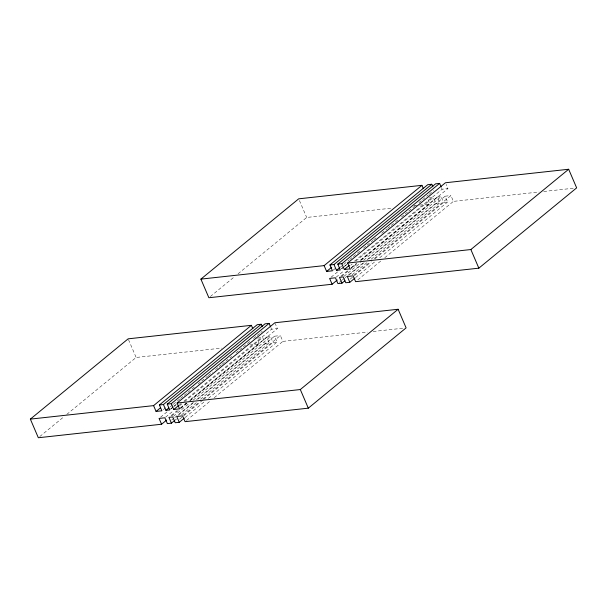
<?xml version="1.0" encoding="UTF-8"?>
<svg xmlns="http://www.w3.org/2000/svg" width="607" height="607" viewBox="0 0 607 607"><rect width="100%" height="100%" fill="white"/><g stroke="black" fill="none" stroke-linecap="round" stroke-linejoin="round"><path stroke-width="0.46" stroke-dasharray="3.04 2.28" d="M39.789 436.547L63.879 416.774M66.8 414.376L136.135 357.462L221.737 348.084M210.341 296.542L234.423 276.777M238.073 273.78L306.679 217.458L392.289 208.08M163.351 409.604L165.544 407.805M333.167 270.198L336.088 267.801M170.309 406.766L172.502 404.968M173.23 404.368L179.801 398.974M180.529 398.374L183.451 395.976M184.179 395.377L187.1 392.987M187.829 392.388L195.128 386.393M198.049 383.996L200.963 381.598M201.699 380.999L207.533 376.211M208.262 375.612L212.64 372.015M215.561 369.617L218.482 367.22M219.21 366.62L221.403 364.822M222.132 364.223L225.053 361.825M225.781 361.226L231.616 356.438M236.002 352.842L238.915 350.444M239.651 349.844L242.565 347.447M243.301 346.847L250.592 340.861M253.514 338.463L256.435 336.066M257.163 335.466L260.084 333.068M260.813 332.469L262.277 331.27M340.125 267.361L343.046 264.963M343.774 264.364L348.888 260.175M349.617 259.576L352.538 257.178M353.266 256.579L360.566 250.585M363.487 248.187L366.4 245.789M367.136 245.19L372.971 240.402M373.7 239.803L377.349 236.806M381.727 233.209L386.841 229.014M387.57 228.414L390.491 226.024M391.219 225.425L398.518 219.43M401.439 217.033L404.353 214.635M405.089 214.036L408.003 211.638M408.739 211.039L416.03 205.052M418.951 202.655L421.873 200.257M422.601 199.657L428.443 194.862M429.172 194.263L433.55 190.674M160.529 417.221L167.828 411.235M170.749 408.837L172.942 407.039M173.67 406.44L175.855 404.641M331.081 277.224L337.644 271.83M341.293 268.833L343.486 267.034M344.215 266.435L346.407 264.644M170.453 409.346L173.374 406.948M174.103 406.349L176.296 404.55M341.733 268.742L343.919 266.943M344.655 266.344L346.84 264.546M179.604 404.71L181.068 403.511M183.982 401.113L271.564 329.214L277.384 328.577L275.244 323.592M354.534 261.109L442.116 189.217L447.928 188.58L446.145 184.422M165.612 417.184L173.648 410.598M179.482 405.802L183.86 402.206M184.589 401.606L262.687 337.5L265.183 343.319L269.22 342.879L266.731 337.06L189.361 400.567M336.164 277.187L344.192 270.593M350.763 265.206L352.219 264.007M355.869 261.01L433.231 197.503L435.727 203.322L439.772 202.875L437.275 197.055L360.641 259.971M171.113 415.545L176.956 410.749M180.605 407.76L186.44 402.965M340.929 276.147L348.228 270.153M351.15 267.755L356.256 263.559M180.309 408.268L186.88 402.873M189.801 400.476L277.384 328.577M351.59 267.664L356.696 263.468M360.346 260.471L447.928 188.58M171.781 415.856L179.816 409.262M180.545 408.663L189.301 401.477M190.029 400.878L259.371 343.957L256.875 338.137M341.604 276.451L357.66 263.271M361.309 260.274L429.915 203.96L427.419 198.14M173.45 416.326L189.505 403.147M193.155 400.15L270.525 336.642L273.013 342.462L277.058 342.022L274.561 336.202L197.199 399.709M343.994 276.329L360.786 262.55M363.699 260.153L441.069 196.638L443.565 202.465L447.602 202.017L445.106 196.198L367.743 259.705M171.758 420.014L173.951 418.215M174.679 417.616L193.656 402.039M196.577 399.641L265.183 343.319M339.389 282.407L341.574 280.609M342.302 280.009L344.495 278.211M345.224 277.611L347.416 275.813M348.145 275.214L363.472 262.634M367.121 259.637L435.727 203.322M178.223 415.287L194.278 402.107M349.495 274.683L364.094 262.702M175.066 420.165L176.531 418.967M181.637 414.778L196.964 402.191M200.613 399.201L269.22 342.879M352.181 274.774L368.244 261.594M371.158 259.197L439.772 202.875M183.306 415.249L199.362 402.069M203.011 399.072L280.373 335.565L282.87 341.384L367.531 332.105M353.851 275.244L369.906 262.065M374.284 258.468L450.925 195.56L453.414 201.38L539.024 192.002M179.596 419.156L183.246 416.159M183.974 415.56L202.95 399.983M203.679 399.383L273.013 342.462M350.14 279.152L353.79 276.155M354.518 275.555L371.309 261.776M374.959 258.779L443.565 202.465M185.089 417.51L204.802 401.333M208.451 398.336L277.058 342.022M355.641 277.513L376.074 260.737M379.724 257.74L447.602 202.017M186.531 420.469L210.614 400.696M214.263 397.706L282.87 341.384M357.804 279.873L381.886 260.1M384.808 257.702L453.414 201.38M429.081 197.958L433.231 197.503M437.275 197.055L441.069 196.638M445.106 196.198L450.925 195.56M413.921 205.712L418.625 205.196M419.566 205.09L429.915 203.96M543.728 191.486L574.768 188.087M257.702 338.046L262.687 337.5M266.731 337.06L270.525 336.642M274.561 336.202L280.373 335.565M249.963 344.988L259.371 343.957M373.176 331.49L403.283 328.19M441.403 187.548L442.116 189.217M299.426 200.522L306.679 217.458M270.859 327.552L271.564 329.214M128.517 339.677L136.135 357.462"/><path stroke-width="0.91" d="M166.675 420.052L161.568 424.24L38.332 437.746L30.35 419.118L128.153 338.835L251.381 325.329L252.808 328.66M337.219 280.047L332.112 284.243L208.876 297.741L200.894 279.121L298.697 198.83L421.933 185.332L423.36 188.656M30.35 419.118L153.586 405.62L251.381 325.329M200.894 279.121L324.13 265.616L421.933 185.332M153.586 405.62L156.075 411.44L161.894 410.802L159.398 404.983L257.201 324.699L261.238 324.252L262.307 326.748M324.13 265.616L326.627 271.435L332.439 270.798L329.942 264.978L427.745 184.695L431.782 184.255L432.852 186.744M159.398 404.983L163.435 404.535L261.238 324.252M329.942 264.978L333.987 264.538L431.782 184.255M156.075 411.44L160.46 407.843M326.627 271.435L331.733 267.239M163.435 404.535L165.931 410.362L169.725 409.945L167.229 404.125L265.031 323.835L269.076 323.394L270.502 326.718M333.987 264.538L336.475 270.358L340.269 269.94L337.78 264.121L435.583 183.838L439.62 183.39L441.046 186.721M167.229 404.125L171.273 403.678L269.076 323.394M337.78 264.121L341.817 263.681L439.62 183.39M165.931 410.362L168.852 407.965M336.475 270.358L339.396 267.96M171.273 403.678L173.769 409.497L179.581 408.86L177.085 403.04L274.888 322.757L398.124 309.259L406.106 327.879L308.303 408.17L185.067 421.668L182.57 415.848L176.758 416.485L179.255 422.305L184.361 418.109M341.817 263.681L344.313 269.5L350.125 268.863L347.629 263.043L445.432 182.76L568.668 169.254L576.65 187.882L478.847 268.165L355.619 281.671L353.122 275.844L347.303 276.481L349.799 282.301L354.913 278.112M173.769 409.497L178.875 405.309M344.313 269.5L349.42 265.305M161.568 424.24L159.072 418.42L164.884 417.783L167.38 423.61L171.417 423.162L174.338 420.765M332.112 284.243L329.616 278.423L335.436 277.786L337.924 283.606L341.969 283.166L344.89 280.768M177.085 403.04L300.321 389.542L398.124 309.259M347.629 263.043L470.865 249.538L568.668 169.254M349.799 282.301L345.762 282.748L343.266 276.929L339.472 277.338L341.969 283.166M179.255 422.305L175.218 422.745L172.722 416.926L168.928 417.343L171.417 423.162M470.865 249.538L478.847 268.165M300.321 389.542L308.303 408.17"/></g></svg>
